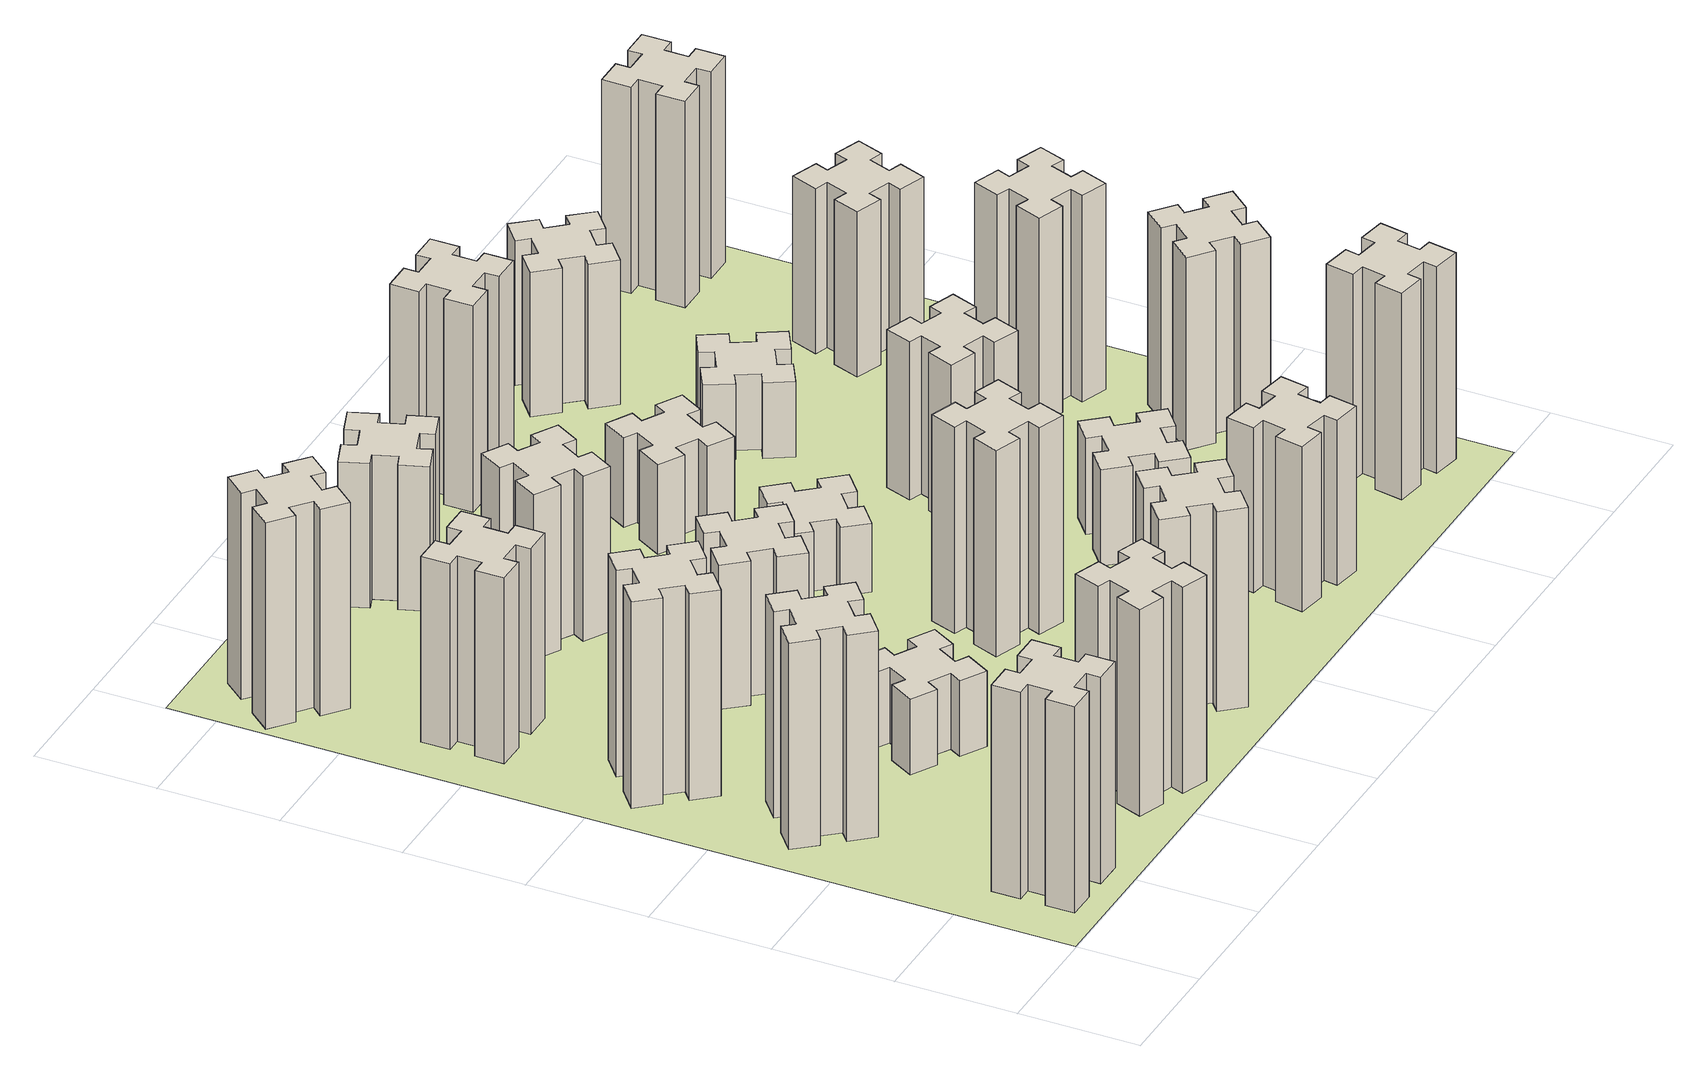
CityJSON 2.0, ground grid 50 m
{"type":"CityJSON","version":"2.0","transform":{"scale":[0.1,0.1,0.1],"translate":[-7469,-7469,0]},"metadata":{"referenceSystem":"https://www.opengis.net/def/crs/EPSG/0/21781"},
"CityObjects":{
"building1":{"type":"Building","attributes":{"class":"1000","function":"1000","usage":"1000","yearOfConstruction":2016,"roofType":"1000","measuredHeight":90,"storeysAboveGround":30,"storeysBelowGround":0},"geometry":[{"type":"Solid","lod":"1","boundaries":[[[[0,1,2,3,4,5,6,7,8,9,10,11,12,13,14,15,16,17,18,19]],[[17,16,20,21]],[[16,15,22,20]],[[15,14,23,22]],[[14,13,24,23]],[[13,12,25,24]],[[12,11,26,25]],[[11,10,27,26]],[[10,9,28,27]],[[9,8,29,28]],[[8,7,30,29]],[[7,6,31,30]],[[6,5,32,31]],[[5,4,33,32]],[[4,3,34,33]],[[3,2,35,34]],[[2,1,36,35]],[[1,0,37,36]],[[0,19,38,37]],[[19,18,39,38]],[[18,17,21,39]],[[24,25,26,27,28,29,30,31,32,33,34,35,36,37,38,39,21,20,22,23]]]]}]},
"building2":{"type":"Building","attributes":{"class":"1000","function":"1000","usage":"1000","yearOfConstruction":2016,"roofType":"1000","measuredHeight":90,"storeysAboveGround":30,"storeysBelowGround":0},"geometry":[{"type":"Solid","lod":"1","boundaries":[[[[40,41,42,43,44,45,46,47,48,49,50,51,52,53,54,55,56,57,58,59]],[[57,56,60,61]],[[56,55,62,60]],[[55,54,63,62]],[[54,53,64,63]],[[53,52,65,64]],[[52,51,66,65]],[[51,50,67,66]],[[50,49,68,67]],[[49,48,69,68]],[[48,47,70,69]],[[47,46,71,70]],[[46,45,72,71]],[[45,44,73,72]],[[44,43,74,73]],[[43,42,75,74]],[[42,41,76,75]],[[41,40,77,76]],[[40,59,78,77]],[[59,58,79,78]],[[58,57,61,79]],[[64,65,66,67,68,69,70,71,72,73,74,75,76,77,78,79,61,60,62,63]]]]}]},
"building3":{"type":"Building","attributes":{"class":"1000","function":"1000","usage":"1000","yearOfConstruction":2016,"roofType":"1000","measuredHeight":90,"storeysAboveGround":30,"storeysBelowGround":0},"geometry":[{"type":"Solid","lod":"1","boundaries":[[[[80,81,82,83,84,85,86,87,88,89,90,91,92,93,94,95,96,97,98,99]],[[97,96,100,101]],[[96,95,102,100]],[[95,94,103,102]],[[94,93,104,103]],[[93,92,105,104]],[[92,91,106,105]],[[91,90,107,106]],[[90,89,108,107]],[[89,88,109,108]],[[88,87,110,109]],[[87,86,111,110]],[[86,85,112,111]],[[85,84,113,112]],[[84,83,114,113]],[[83,82,115,114]],[[82,81,116,115]],[[81,80,117,116]],[[80,99,118,117]],[[99,98,119,118]],[[98,97,101,119]],[[104,105,106,107,108,109,110,111,112,113,114,115,116,117,118,119,101,100,102,103]]]]}]},
"building4":{"type":"Building","attributes":{"class":"1000","function":"1000","usage":"1000","yearOfConstruction":2016,"roofType":"1000","measuredHeight":81,"storeysAboveGround":30,"storeysBelowGround":0},"geometry":[{"type":"Solid","lod":"1","boundaries":[[[[120,121,122,123,124,125,126,127,128,129,130,131,132,133,134,135,136,137,138,139]],[[137,136,140,141]],[[136,135,142,140]],[[135,134,143,142]],[[134,133,144,143]],[[133,132,145,144]],[[132,131,146,145]],[[131,130,147,146]],[[130,129,148,147]],[[129,128,149,148]],[[128,127,150,149]],[[127,126,151,150]],[[126,125,152,151]],[[125,124,153,152]],[[124,123,154,153]],[[123,122,155,154]],[[122,121,156,155]],[[121,120,157,156]],[[120,139,158,157]],[[139,138,159,158]],[[138,137,141,159]],[[144,145,146,147,148,149,150,151,152,153,154,155,156,157,158,159,141,140,142,143]]]]}]},
"building5":{"type":"Building","attributes":{"class":"1000","function":"1000","usage":"1000","yearOfConstruction":2016,"roofType":"1000","measuredHeight":90,"storeysAboveGround":30,"storeysBelowGround":0},"geometry":[{"type":"Solid","lod":"1","boundaries":[[[[160,161,162,163,164,165,166,167,168,169,170,171,172,173,174,175,176,177,178,179]],[[177,176,180,181]],[[176,175,182,180]],[[175,174,183,182]],[[174,173,184,183]],[[173,172,185,184]],[[172,171,186,185]],[[171,170,187,186]],[[170,169,188,187]],[[169,168,189,188]],[[168,167,190,189]],[[167,166,191,190]],[[166,165,192,191]],[[165,164,193,192]],[[164,163,194,193]],[[163,162,195,194]],[[162,161,196,195]],[[161,160,197,196]],[[160,179,198,197]],[[179,178,199,198]],[[178,177,181,199]],[[184,185,186,187,188,189,190,191,192,193,194,195,196,197,198,199,181,180,182,183]]]]}]},
"building6":{"type":"Building","attributes":{"class":"1000","function":"1000","usage":"1000","yearOfConstruction":2016,"roofType":"1000","measuredHeight":90,"storeysAboveGround":30,"storeysBelowGround":0},"geometry":[{"type":"Solid","lod":"1","boundaries":[[[[200,201,202,203,204,205,206,207,208,209,210,211,212,213,214,215,216,217,218,219]],[[217,216,220,221]],[[216,215,222,220]],[[215,214,223,222]],[[214,213,224,223]],[[213,212,225,224]],[[212,211,226,225]],[[211,210,227,226]],[[210,209,228,227]],[[209,208,229,228]],[[208,207,230,229]],[[207,206,231,230]],[[206,205,232,231]],[[205,204,233,232]],[[204,203,234,233]],[[203,202,235,234]],[[202,201,236,235]],[[201,200,237,236]],[[200,219,238,237]],[[219,218,239,238]],[[218,217,221,239]],[[224,225,226,227,228,229,230,231,232,233,234,235,236,237,238,239,221,220,222,223]]]]}]},
"building7":{"type":"Building","attributes":{"class":"1000","function":"1000","usage":"1000","yearOfConstruction":2016,"roofType":"1000","measuredHeight":33,"storeysAboveGround":30,"storeysBelowGround":0},"geometry":[{"type":"Solid","lod":"1","boundaries":[[[[240,241,242,243,244,245,246,247,248,249,250,251,252,253,254,255,256,257,258,259]],[[257,256,260,261]],[[256,255,262,260]],[[255,254,263,262]],[[254,253,264,263]],[[253,252,265,264]],[[252,251,266,265]],[[251,250,267,266]],[[250,249,268,267]],[[249,248,269,268]],[[248,247,270,269]],[[247,246,271,270]],[[246,245,272,271]],[[245,244,273,272]],[[244,243,274,273]],[[243,242,275,274]],[[242,241,276,275]],[[241,240,277,276]],[[240,259,278,277]],[[259,258,279,278]],[[258,257,261,279]],[[264,265,266,267,268,269,270,271,272,273,274,275,276,277,278,279,261,260,262,263]]]]}]},
"building8":{"type":"Building","attributes":{"class":"1000","function":"1000","usage":"1000","yearOfConstruction":2016,"roofType":"1000","measuredHeight":63,"storeysAboveGround":30,"storeysBelowGround":0},"geometry":[{"type":"Solid","lod":"1","boundaries":[[[[280,281,282,283,284,285,286,287,288,289,290,291,292,293,294,295,296,297,298,299]],[[297,296,300,301]],[[296,295,302,300]],[[295,294,303,302]],[[294,293,304,303]],[[293,292,305,304]],[[292,291,306,305]],[[291,290,307,306]],[[290,289,308,307]],[[289,288,309,308]],[[288,287,310,309]],[[287,286,311,310]],[[286,285,312,311]],[[285,284,313,312]],[[284,283,314,313]],[[283,282,315,314]],[[282,281,316,315]],[[281,280,317,316]],[[280,299,318,317]],[[299,298,319,318]],[[298,297,301,319]],[[304,305,306,307,308,309,310,311,312,313,314,315,316,317,318,319,301,300,302,303]]]]}]},
"building9":{"type":"Building","attributes":{"class":"1000","function":"1000","usage":"1000","yearOfConstruction":2016,"roofType":"1000","measuredHeight":87,"storeysAboveGround":30,"storeysBelowGround":0},"geometry":[{"type":"Solid","lod":"1","boundaries":[[[[320,321,322,323,324,325,326,327,328,329,330,331,332,333,334,335,336,337,338,339]],[[337,336,340,341]],[[336,335,342,340]],[[335,334,343,342]],[[334,333,344,343]],[[333,332,345,344]],[[332,331,346,345]],[[331,330,347,346]],[[330,329,348,347]],[[329,328,349,348]],[[328,327,350,349]],[[327,326,351,350]],[[326,325,352,351]],[[325,324,353,352]],[[324,323,354,353]],[[323,322,355,354]],[[322,321,356,355]],[[321,320,357,356]],[[320,339,358,357]],[[339,338,359,358]],[[338,337,341,359]],[[344,345,346,347,348,349,350,351,352,353,354,355,356,357,358,359,341,340,342,343]]]]}]},
"building10":{"type":"Building","attributes":{"class":"1000","function":"1000","usage":"1000","yearOfConstruction":2016,"roofType":"1000","measuredHeight":72,"storeysAboveGround":30,"storeysBelowGround":0},"geometry":[{"type":"Solid","lod":"1","boundaries":[[[[360,361,362,363,364,365,366,367,368,369,370,371,372,373,374,375,376,377,378,379]],[[377,376,380,381]],[[376,375,382,380]],[[375,374,383,382]],[[374,373,384,383]],[[373,372,385,384]],[[372,371,386,385]],[[371,370,387,386]],[[370,369,388,387]],[[369,368,389,388]],[[368,367,390,389]],[[367,366,391,390]],[[366,365,392,391]],[[365,364,393,392]],[[364,363,394,393]],[[363,362,395,394]],[[362,361,396,395]],[[361,360,397,396]],[[360,379,398,397]],[[379,378,399,398]],[[378,377,381,399]],[[384,385,386,387,388,389,390,391,392,393,394,395,396,397,398,399,381,380,382,383]]]]}]},
"building11":{"type":"Building","attributes":{"class":"1000","function":"1000","usage":"1000","yearOfConstruction":2016,"roofType":"1000","measuredHeight":63,"storeysAboveGround":30,"storeysBelowGround":0},"geometry":[{"type":"Solid","lod":"1","boundaries":[[[[400,401,402,403,404,405,406,407,408,409,410,411,412,413,414,415,416,417,418,419]],[[417,416,420,421]],[[416,415,422,420]],[[415,414,423,422]],[[414,413,424,423]],[[413,412,425,424]],[[412,411,426,425]],[[411,410,427,426]],[[410,409,428,427]],[[409,408,429,428]],[[408,407,430,429]],[[407,406,431,430]],[[406,405,432,431]],[[405,404,433,432]],[[404,403,434,433]],[[403,402,435,434]],[[402,401,436,435]],[[401,400,437,436]],[[400,419,438,437]],[[419,418,439,438]],[[418,417,421,439]],[[424,425,426,427,428,429,430,431,432,433,434,435,436,437,438,439,421,420,422,423]]]]}]},
"building12":{"type":"Building","attributes":{"class":"1000","function":"1000","usage":"1000","yearOfConstruction":2016,"roofType":"1000","measuredHeight":90,"storeysAboveGround":30,"storeysBelowGround":0},"geometry":[{"type":"Solid","lod":"1","boundaries":[[[[440,441,442,443,444,445,446,447,448,449,450,451,452,453,454,455,456,457,458,459]],[[457,456,460,461]],[[456,455,462,460]],[[455,454,463,462]],[[454,453,464,463]],[[453,452,465,464]],[[452,451,466,465]],[[451,450,467,466]],[[450,449,468,467]],[[449,448,469,468]],[[448,447,470,469]],[[447,446,471,470]],[[446,445,472,471]],[[445,444,473,472]],[[444,443,474,473]],[[443,442,475,474]],[[442,441,476,475]],[[441,440,477,476]],[[440,459,478,477]],[[459,458,479,478]],[[458,457,461,479]],[[464,465,466,467,468,469,470,471,472,473,474,475,476,477,478,479,461,460,462,463]]]]}]},
"building13":{"type":"Building","attributes":{"class":"1000","function":"1000","usage":"1000","yearOfConstruction":2016,"roofType":"1000","measuredHeight":30,"storeysAboveGround":30,"storeysBelowGround":0},"geometry":[{"type":"Solid","lod":"1","boundaries":[[[[480,481,482,483,484,485,486,487,488,489,490,491,492,493,494,495,496,497,498,499]],[[497,496,500,501]],[[496,495,502,500]],[[495,494,503,502]],[[494,493,504,503]],[[493,492,505,504]],[[492,491,506,505]],[[491,490,507,506]],[[490,489,508,507]],[[489,488,509,508]],[[488,487,510,509]],[[487,486,511,510]],[[486,485,512,511]],[[485,484,513,512]],[[484,483,514,513]],[[483,482,515,514]],[[482,481,516,515]],[[481,480,517,516]],[[480,499,518,517]],[[499,498,519,518]],[[498,497,501,519]],[[504,505,506,507,508,509,510,511,512,513,514,515,516,517,518,519,501,500,502,503]]]]}]},
"building14":{"type":"Building","attributes":{"class":"1000","function":"1000","usage":"1000","yearOfConstruction":2016,"roofType":"1000","measuredHeight":72,"storeysAboveGround":30,"storeysBelowGround":0},"geometry":[{"type":"Solid","lod":"1","boundaries":[[[[520,521,522,523,524,525,526,527,528,529,530,531,532,533,534,535,536,537,538,539]],[[537,536,540,541]],[[536,535,542,540]],[[535,534,543,542]],[[534,533,544,543]],[[533,532,545,544]],[[532,531,546,545]],[[531,530,547,546]],[[530,529,548,547]],[[529,528,549,548]],[[528,527,550,549]],[[527,526,551,550]],[[526,525,552,551]],[[525,524,553,552]],[[524,523,554,553]],[[523,522,555,554]],[[522,521,556,555]],[[521,520,557,556]],[[520,539,558,557]],[[539,538,559,558]],[[538,537,541,559]],[[544,545,546,547,548,549,550,551,552,553,554,555,556,557,558,559,541,540,542,543]]]]}]},
"building15":{"type":"Building","attributes":{"class":"1000","function":"1000","usage":"1000","yearOfConstruction":2016,"roofType":"1000","measuredHeight":39,"storeysAboveGround":30,"storeysBelowGround":0},"geometry":[{"type":"Solid","lod":"1","boundaries":[[[[560,561,562,563,564,565,566,567,568,569,570,571,572,573,574,575,576,577,578,579]],[[577,576,580,581]],[[576,575,582,580]],[[575,574,583,582]],[[574,573,584,583]],[[573,572,585,584]],[[572,571,586,585]],[[571,570,587,586]],[[570,569,588,587]],[[569,568,589,588]],[[568,567,590,589]],[[567,566,591,590]],[[566,565,592,591]],[[565,564,593,592]],[[564,563,594,593]],[[563,562,595,594]],[[562,561,596,595]],[[561,560,597,596]],[[560,579,598,597]],[[579,578,599,598]],[[578,577,581,599]],[[584,585,586,587,588,589,590,591,592,593,594,595,596,597,598,599,581,580,582,583]]]]}]},
"building16":{"type":"Building","attributes":{"class":"1000","function":"1000","usage":"1000","yearOfConstruction":2016,"roofType":"1000","measuredHeight":90,"storeysAboveGround":30,"storeysBelowGround":0},"geometry":[{"type":"Solid","lod":"1","boundaries":[[[[600,601,602,603,604,605,606,607,608,609,610,611,612,613,614,615,616,617,618,619]],[[617,616,620,621]],[[616,615,622,620]],[[615,614,623,622]],[[614,613,624,623]],[[613,612,625,624]],[[612,611,626,625]],[[611,610,627,626]],[[610,609,628,627]],[[609,608,629,628]],[[608,607,630,629]],[[607,606,631,630]],[[606,605,632,631]],[[605,604,633,632]],[[604,603,634,633]],[[603,602,635,634]],[[602,601,636,635]],[[601,600,637,636]],[[600,619,638,637]],[[619,618,639,638]],[[618,617,621,639]],[[624,625,626,627,628,629,630,631,632,633,634,635,636,637,638,639,621,620,622,623]]]]}]},
"building17":{"type":"Building","attributes":{"class":"1000","function":"1000","usage":"1000","yearOfConstruction":2016,"roofType":"1000","measuredHeight":42,"storeysAboveGround":30,"storeysBelowGround":0},"geometry":[{"type":"Solid","lod":"1","boundaries":[[[[640,641,642,643,644,645,646,647,648,649,650,651,652,653,654,655,656,657,658,659]],[[657,656,660,661]],[[656,655,662,660]],[[655,654,663,662]],[[654,653,664,663]],[[653,652,665,664]],[[652,651,666,665]],[[651,650,667,666]],[[650,649,668,667]],[[649,648,669,668]],[[648,647,670,669]],[[647,646,671,670]],[[646,645,672,671]],[[645,644,673,672]],[[644,643,674,673]],[[643,642,675,674]],[[642,641,676,675]],[[641,640,677,676]],[[640,659,678,677]],[[659,658,679,678]],[[658,657,661,679]],[[664,665,666,667,668,669,670,671,672,673,674,675,676,677,678,679,661,660,662,663]]]]}]},
"building18":{"type":"Building","attributes":{"class":"1000","function":"1000","usage":"1000","yearOfConstruction":2016,"roofType":"1000","measuredHeight":69,"storeysAboveGround":30,"storeysBelowGround":0},"geometry":[{"type":"Solid","lod":"1","boundaries":[[[[680,681,682,683,684,685,686,687,688,689,690,691,692,693,694,695,696,697,698,699]],[[697,696,700,701]],[[696,695,702,700]],[[695,694,703,702]],[[694,693,704,703]],[[693,692,705,704]],[[692,691,706,705]],[[691,690,707,706]],[[690,689,708,707]],[[689,688,709,708]],[[688,687,710,709]],[[687,686,711,710]],[[686,685,712,711]],[[685,684,713,712]],[[684,683,714,713]],[[683,682,715,714]],[[682,681,716,715]],[[681,680,717,716]],[[680,699,718,717]],[[699,698,719,718]],[[698,697,701,719]],[[704,705,706,707,708,709,710,711,712,713,714,715,716,717,718,719,701,700,702,703]]]]}]},
"building19":{"type":"Building","attributes":{"class":"1000","function":"1000","usage":"1000","yearOfConstruction":2016,"roofType":"1000","measuredHeight":33,"storeysAboveGround":30,"storeysBelowGround":0},"geometry":[{"type":"Solid","lod":"1","boundaries":[[[[720,721,722,723,724,725,726,727,728,729,730,731,732,733,734,735,736,737,738,739]],[[737,736,740,741]],[[736,735,742,740]],[[735,734,743,742]],[[734,733,744,743]],[[733,732,745,744]],[[732,731,746,745]],[[731,730,747,746]],[[730,729,748,747]],[[729,728,749,748]],[[728,727,750,749]],[[727,726,751,750]],[[726,725,752,751]],[[725,724,753,752]],[[724,723,754,753]],[[723,722,755,754]],[[722,721,756,755]],[[721,720,757,756]],[[720,739,758,757]],[[739,738,759,758]],[[738,737,741,759]],[[744,745,746,747,748,749,750,751,752,753,754,755,756,757,758,759,741,740,742,743]]]]}]},
"building20":{"type":"Building","attributes":{"class":"1000","function":"1000","usage":"1000","yearOfConstruction":2016,"roofType":"1000","measuredHeight":90,"storeysAboveGround":30,"storeysBelowGround":0},"geometry":[{"type":"Solid","lod":"1","boundaries":[[[[760,761,762,763,764,765,766,767,768,769,770,771,772,773,774,775,776,777,778,779]],[[777,776,780,781]],[[776,775,782,780]],[[775,774,783,782]],[[774,773,784,783]],[[773,772,785,784]],[[772,771,786,785]],[[771,770,787,786]],[[770,769,788,787]],[[769,768,789,788]],[[768,767,790,789]],[[767,766,791,790]],[[766,765,792,791]],[[765,764,793,792]],[[764,763,794,793]],[[763,762,795,794]],[[762,761,796,795]],[[761,760,797,796]],[[760,779,798,797]],[[779,778,799,798]],[[778,777,781,799]],[[784,785,786,787,788,789,790,791,792,793,794,795,796,797,798,799,781,780,782,783]]]]}]},
"building21":{"type":"Building","attributes":{"class":"1000","function":"1000","usage":"1000","yearOfConstruction":2016,"roofType":"1000","measuredHeight":63,"storeysAboveGround":30,"storeysBelowGround":0},"geometry":[{"type":"Solid","lod":"1","boundaries":[[[[800,801,802,803,804,805,806,807,808,809,810,811,812,813,814,815,816,817,818,819]],[[817,816,820,821]],[[816,815,822,820]],[[815,814,823,822]],[[814,813,824,823]],[[813,812,825,824]],[[812,811,826,825]],[[811,810,827,826]],[[810,809,828,827]],[[809,808,829,828]],[[808,807,830,829]],[[807,806,831,830]],[[806,805,832,831]],[[805,804,833,832]],[[804,803,834,833]],[[803,802,835,834]],[[802,801,836,835]],[[801,800,837,836]],[[800,819,838,837]],[[819,818,839,838]],[[818,817,821,839]],[[824,825,826,827,828,829,830,831,832,833,834,835,836,837,838,839,821,820,822,823]]]]}]},
"building22":{"type":"Building","attributes":{"class":"1000","function":"1000","usage":"1000","yearOfConstruction":2016,"roofType":"1000","measuredHeight":84,"storeysAboveGround":30,"storeysBelowGround":0},"geometry":[{"type":"Solid","lod":"1","boundaries":[[[[840,841,842,843,844,845,846,847,848,849,850,851,852,853,854,855,856,857,858,859]],[[857,856,860,861]],[[856,855,862,860]],[[855,854,863,862]],[[854,853,864,863]],[[853,852,865,864]],[[852,851,866,865]],[[851,850,867,866]],[[850,849,868,867]],[[849,848,869,868]],[[848,847,870,869]],[[847,846,871,870]],[[846,845,872,871]],[[845,844,873,872]],[[844,843,874,873]],[[843,842,875,874]],[[842,841,876,875]],[[841,840,877,876]],[[840,859,878,877]],[[859,858,879,878]],[[858,857,861,879]],[[864,865,866,867,868,869,870,871,872,873,874,875,876,877,878,879,861,860,862,863]]]]}]},
"building23":{"type":"Building","attributes":{"class":"1000","function":"1000","usage":"1000","yearOfConstruction":2016,"roofType":"1000","measuredHeight":90,"storeysAboveGround":30,"storeysBelowGround":0},"geometry":[{"type":"Solid","lod":"1","boundaries":[[[[880,881,882,883,884,885,886,887,888,889,890,891,892,893,894,895,896,897,898,899]],[[897,896,900,901]],[[896,895,902,900]],[[895,894,903,902]],[[894,893,904,903]],[[893,892,905,904]],[[892,891,906,905]],[[891,890,907,906]],[[890,889,908,907]],[[889,888,909,908]],[[888,887,910,909]],[[887,886,911,910]],[[886,885,912,911]],[[885,884,913,912]],[[884,883,914,913]],[[883,882,915,914]],[[882,881,916,915]],[[881,880,917,916]],[[880,899,918,917]],[[899,898,919,918]],[[898,897,901,919]],[[904,905,906,907,908,909,910,911,912,913,914,915,916,917,918,919,901,900,902,903]]]]}]},
"building24":{"type":"Building","attributes":{"class":"1000","function":"1000","usage":"1000","yearOfConstruction":2016,"roofType":"1000","measuredHeight":72,"storeysAboveGround":30,"storeysBelowGround":0},"geometry":[{"type":"Solid","lod":"1","boundaries":[[[[920,921,922,923,924,925,926,927,928,929,930,931,932,933,934,935,936,937,938,939]],[[937,936,940,941]],[[936,935,942,940]],[[935,934,943,942]],[[934,933,944,943]],[[933,932,945,944]],[[932,931,946,945]],[[931,930,947,946]],[[930,929,948,947]],[[929,928,949,948]],[[928,927,950,949]],[[927,926,951,950]],[[926,925,952,951]],[[925,924,953,952]],[[924,923,954,953]],[[923,922,955,954]],[[922,921,956,955]],[[921,920,957,956]],[[920,939,958,957]],[[939,938,959,958]],[[938,937,941,959]],[[944,945,946,947,948,949,950,951,952,953,954,955,956,957,958,959,941,940,942,943]]]]}]},
"building25":{"type":"Building","attributes":{"class":"1000","function":"1000","usage":"1000","yearOfConstruction":2016,"roofType":"1000","measuredHeight":90,"storeysAboveGround":30,"storeysBelowGround":0},"geometry":[{"type":"Solid","lod":"1","boundaries":[[[[960,961,962,963,964,965,966,967,968,969,970,971,972,973,974,975,976,977,978,979]],[[977,976,980,981]],[[976,975,982,980]],[[975,974,983,982]],[[974,973,984,983]],[[973,972,985,984]],[[972,971,986,985]],[[971,970,987,986]],[[970,969,988,987]],[[969,968,989,988]],[[968,967,990,989]],[[967,966,991,990]],[[966,965,992,991]],[[965,964,993,992]],[[964,963,994,993]],[[963,962,995,994]],[[962,961,996,995]],[[961,960,997,996]],[[960,979,998,997]],[[979,978,999,998]],[[978,977,981,999]],[[984,985,986,987,988,989,990,991,992,993,994,995,996,997,998,999,981,980,982,983]]]]}]},
"landuse1":{"type":"LandUse","attributes":{"name":"plot1","function":"1010"},"geometry":[{"type":"MultiSurface","lod":"1","boundaries":[[[1000,1001,1002,1003]]]}]}
},
"vertices":[
[265,325,0],[265,225,0],[205,225,0],[205,105,0],[325,105,0],[325,165,0],[425,165,0],[425,105,0],[545,105,0],[545,225,0],[485,225,0],[485,325,0],[545,325,0],[545,445,0],[425,445,0],[425,385,0],[325,385,0],[325,445,0],[205,445,0],[205,325,0],[325,385,900],[325,445,900],[425,385,900],[425,445,900],[545,445,900],[545,325,900],[485,325,900],[485,225,900],[545,225,900],[545,105,900],[425,105,900],[425,165,900],[325,165,900],[325,105,900],[205,105,900],[205,225,900],[265,225,900],[265,325,900],[205,325,900],[205,445,900],
[492,1248,0],[427,1324,0],[473,1363,0],[396,1455,0],[304,1378,0],[343,1332,0],[266,1267,0],[228,1313,0],[136,1236,0],[213,1144,0],[259,1183,0],[323,1106,0],[277,1068,0],[354,976,0],[446,1053,0],[408,1099,0],[484,1163,0],[523,1117,0],[615,1194,0],[538,1286,0],[484,1163,900],[523,1117,900],[408,1099,900],[446,1053,900],[354,976,900],[277,1068,900],[323,1106,900],[259,1183,900],[213,1144,900],[136,1236,900],[228,1313,900],[266,1267,900],[343,1332,900],[304,1378,900],[396,1455,900],[473,1363,900],[427,1324,900],[492,1248,900],[538,1286,900],[615,1194,900],
[492,1888,0],[427,1964,0],[473,2003,0],[396,2095,0],[304,2018,0],[343,1972,0],[266,1907,0],[228,1953,0],[136,1876,0],[213,1784,0],[259,1823,0],[323,1746,0],[277,1708,0],[354,1616,0],[446,1693,0],[408,1739,0],[484,1803,0],[523,1757,0],[615,1834,0],[538,1926,0],[484,1803,900],[523,1757,900],[408,1739,900],[446,1693,900],[354,1616,900],[277,1708,900],[323,1746,900],[259,1823,900],[213,1784,900],[136,1876,900],[228,1953,900],[266,1907,900],[343,1972,900],[304,2018,900],[396,2095,900],[473,2003,900],[427,1964,900],[492,1888,900],[538,1926,900],[615,1834,900],
[485,2545,0],[485,2645,0],[545,2645,0],[545,2765,0],[425,2765,0],[425,2705,0],[325,2705,0],[325,2765,0],[205,2765,0],[205,2645,0],[265,2645,0],[265,2545,0],[205,2545,0],[205,2425,0],[325,2425,0],[325,2485,0],[425,2485,0],[425,2425,0],[545,2425,0],[545,2545,0],[425,2485,810],[425,2425,810],[325,2485,810],[325,2425,810],[205,2425,810],[205,2545,810],[265,2545,810],[265,2645,810],[205,2645,810],[205,2765,810],[325,2765,810],[325,2705,810],[425,2705,810],[425,2765,810],[545,2765,810],[545,2645,810],[485,2645,810],[485,2545,810],[545,2545,810],[545,2425,810],
[1029,360,0],[995,266,0],[939,287,0],[897,174,0],[1010,133,0],[1031,189,0],[1125,155,0],[1104,99,0],[1217,57,0],[1258,170,0],[1202,191,0],[1236,285,0],[1292,264,0],[1333,377,0],[1220,418,0],[1200,362,0],[1106,396,0],[1127,452,0],[1014,493,0],[973,380,0],[1106,396,900],[1127,452,900],[1200,362,900],[1220,418,900],[1333,377,900],[1292,264,900],[1236,285,900],[1202,191,900],[1258,170,900],[1217,57,900],[1104,99,900],[1125,155,900],[1031,189,900],[1010,133,900],[897,174,900],[939,287,900],[995,266,900],[1029,360,900],[973,380,900],[1014,493,900],
[384,3387,0],[308,3452,0],[346,3498,0],[254,3575,0],[177,3483,0],[223,3444,0],[159,3368,0],[113,3406,0],[36,3314,0],[128,3237,0],[166,3283,0],[243,3219,0],[204,3173,0],[296,3096,0],[373,3188,0],[327,3226,0],[392,3303,0],[438,3264,0],[515,3356,0],[423,3433,0],[392,3303,900],[438,3264,900],[327,3226,900],[373,3188,900],[296,3096,900],[204,3173,900],[243,3219,900],[166,3283,900],[128,3237,900],[36,3314,900],[113,3406,900],[159,3368,900],[223,3444,900],[177,3483,900],[254,3575,900],[346,3498,900],[308,3452,900],[384,3387,900],[423,3433,900],[515,3356,900],
[1086,1017,0],[1136,1104,0],[1188,1074,0],[1248,1178,0],[1144,1238,0],[1114,1186,0],[1027,1236,0],[1057,1288,0],[953,1348,0],[893,1244,0],[945,1214,0],[895,1127,0],[843,1157,0],[783,1053,0],[887,993,0],[917,1045,0],[1004,995,0],[974,943,0],[1078,883,0],[1138,987,0],[1004,995,330],[974,943,330],[917,1045,330],[887,993,330],[783,1053,330],[843,1157,330],[895,1127,330],[945,1214,330],[893,1244,330],[953,1348,330],[1057,1288,330],[1027,1236,330],[1114,1186,330],[1144,1238,330],[1248,1178,330],[1188,1074,330],[1136,1104,330],[1086,1017,330],[1138,987,330],[1078,883,330],
[1083,1972,0],[1006,1907,0],[968,1953,0],[876,1876,0],[953,1784,0],[999,1823,0],[1063,1746,0],[1017,1708,0],[1094,1616,0],[1186,1693,0],[1148,1739,0],[1224,1803,0],[1263,1757,0],[1355,1834,0],[1278,1926,0],[1232,1888,0],[1167,1964,0],[1213,2003,0],[1136,2095,0],[1044,2018,0],[1167,1964,630],[1213,2003,630],[1232,1888,630],[1278,1926,630],[1355,1834,630],[1263,1757,630],[1224,1803,630],[1148,1739,630],[1186,1693,630],[1094,1616,630],[1017,1708,630],[1063,1746,630],[999,1823,630],[953,1784,630],[876,1876,630],[968,1953,630],[1006,1907,630],[1083,1972,630],[1044,2018,630],[1136,2095,630],
[1639,343,0],[1703,266,0],[1657,228,0],[1734,136,0],[1826,213,0],[1788,259,0],[1864,323,0],[1903,277,0],[1995,354,0],[1918,446,0],[1872,408,0],[1807,484,0],[1853,523,0],[1776,615,0],[1684,538,0],[1723,492,0],[1646,427,0],[1608,473,0],[1516,396,0],[1593,304,0],[1646,427,870],[1608,473,870],[1723,492,870],[1684,538,870],[1776,615,870],[1853,523,870],[1807,484,870],[1872,408,870],[1918,446,870],[1995,354,870],[1903,277,870],[1864,323,870],[1788,259,870],[1826,213,870],[1734,136,870],[1657,228,870],[1703,266,870],[1639,343,870],[1593,304,870],[1516,396,870],
[1214,2766,0],[1127,2816,0],[1157,2868,0],[1053,2928,0],[993,2824,0],[1045,2794,0],[995,2707,0],[943,2737,0],[883,2633,0],[987,2573,0],[1017,2625,0],[1104,2575,0],[1074,2523,0],[1178,2463,0],[1238,2567,0],[1186,2597,0],[1236,2684,0],[1288,2654,0],[1348,2758,0],[1244,2818,0],[1236,2684,720],[1288,2654,720],[1186,2597,720],[1238,2567,720],[1178,2463,720],[1074,2523,720],[1104,2575,720],[1017,2625,720],[987,2573,720],[883,2633,720],[943,2737,720],[995,2707,720],[1045,2794,720],[993,2824,720],[1053,2928,720],[1157,2868,720],[1127,2816,720],[1214,2766,720],[1244,2818,720],[1348,2758,720],
[1125,3456,0],[1031,3422,0],[1010,3478,0],[897,3437,0],[939,3324,0],[995,3345,0],[1029,3251,0],[973,3230,0],[1014,3117,0],[1127,3159,0],[1106,3215,0],[1200,3249,0],[1220,3193,0],[1333,3234,0],[1292,3347,0],[1236,3326,0],[1202,3420,0],[1258,3440,0],[1217,3553,0],[1104,3512,0],[1202,3420,630],[1258,3440,630],[1236,3326,630],[1292,3347,630],[1333,3234,630],[1220,3193,630],[1200,3249,630],[1106,3215,630],[1127,3159,630],[1014,3117,630],[973,3230,630],[1029,3251,630],[995,3345,630],[939,3324,630],[897,3437,630],[1010,3478,630],[1031,3422,630],[1125,3456,630],[1104,3512,630],[1217,3553,630],
[1769,1300,0],[1735,1206,0],[1679,1227,0],[1637,1114,0],[1750,1073,0],[1771,1129,0],[1865,1095,0],[1844,1039,0],[1957,997,0],[1998,1110,0],[1942,1131,0],[1976,1225,0],[2032,1204,0],[2073,1317,0],[1960,1358,0],[1940,1302,0],[1846,1336,0],[1867,1392,0],[1754,1433,0],[1713,1320,0],[1846,1336,900],[1867,1392,900],[1940,1302,900],[1960,1358,900],[2073,1317,900],[2032,1204,900],[1976,1225,900],[1942,1131,900],[1998,1110,900],[1957,997,900],[1844,1039,900],[1865,1095,900],[1771,1129,900],[1750,1073,900],[1637,1114,900],[1679,1227,900],[1735,1206,900],[1769,1300,900],[1713,1320,900],[1754,1433,900],
[1972,1988,0],[1907,2064,0],[1953,2103,0],[1876,2195,0],[1784,2118,0],[1823,2072,0],[1746,2007,0],[1708,2053,0],[1616,1976,0],[1693,1884,0],[1739,1923,0],[1803,1846,0],[1757,1808,0],[1834,1716,0],[1926,1793,0],[1888,1839,0],[1964,1903,0],[2003,1857,0],[2095,1934,0],[2018,2026,0],[1964,1903,300],[2003,1857,300],[1888,1839,300],[1926,1793,300],[1834,1716,300],[1757,1808,300],[1803,1846,300],[1739,1923,300],[1693,1884,300],[1616,1976,300],[1708,2053,300],[1746,2007,300],[1823,2072,300],[1784,2118,300],[1876,2195,300],[1953,2103,300],[1907,2064,300],[1972,1988,300],[2018,2026,300],[2095,1934,300],
[2496,444,0],[2478,345,0],[2419,356,0],[2398,237,0],[2517,217,0],[2527,276,0],[2625,258,0],[2615,199,0],[2733,178,0],[2754,297,0],[2695,307,0],[2712,405,0],[2771,395,0],[2792,513,0],[2674,534,0],[2664,475,0],[2565,492,0],[2576,551,0],[2457,572,0],[2437,454,0],[2565,492,720],[2576,551,720],[2664,475,720],[2674,534,720],[2792,513,720],[2771,395,720],[2712,405,720],[2695,307,720],[2754,297,720],[2733,178,720],[2615,199,720],[2625,258,720],[2527,276,720],[2517,217,720],[2398,237,720],[2419,356,720],[2478,345,720],[2496,444,720],[2437,454,720],[2457,572,720],
[2026,2497,0],[2076,2584,0],[2128,2554,0],[2188,2658,0],[2084,2718,0],[2054,2666,0],[1967,2716,0],[1997,2768,0],[1893,2828,0],[1833,2724,0],[1885,2694,0],[1835,2607,0],[1783,2637,0],[1723,2533,0],[1827,2473,0],[1857,2525,0],[1944,2475,0],[1914,2423,0],[2018,2363,0],[2078,2467,0],[1944,2475,390],[1914,2423,390],[1857,2525,390],[1827,2473,390],[1723,2533,390],[1783,2637,390],[1835,2607,390],[1885,2694,390],[1833,2724,390],[1893,2828,390],[1997,2768,390],[1967,2716,390],[2054,2666,390],[2084,2718,390],[2188,2658,390],[2128,2554,390],[2076,2584,390],[2026,2497,390],[2078,2467,390],[2018,2363,390],
[1965,3385,0],[1965,3485,0],[2025,3485,0],[2025,3605,0],[1905,3605,0],[1905,3545,0],[1805,3545,0],[1805,3605,0],[1685,3605,0],[1685,3485,0],[1745,3485,0],[1745,3385,0],[1685,3385,0],[1685,3265,0],[1805,3265,0],[1805,3325,0],[1905,3325,0],[1905,3265,0],[2025,3265,0],[2025,3385,0],[1905,3325,900],[1905,3265,900],[1805,3325,900],[1805,3265,900],[1685,3265,900],[1685,3385,900],[1745,3385,900],[1745,3485,900],[1685,3485,900],[1685,3605,900],[1805,3605,900],[1805,3545,900],[1905,3545,900],[1905,3605,900],[2025,3605,900],[2025,3485,900],[1965,3485,900],[1965,3385,900],[2025,3385,900],[2025,3265,900],
[2563,1132,0],[2486,1067,0],[2448,1113,0],[2356,1036,0],[2433,944,0],[2479,983,0],[2543,906,0],[2497,868,0],[2574,776,0],[2666,853,0],[2628,899,0],[2704,963,0],[2743,917,0],[2835,994,0],[2758,1086,0],[2712,1048,0],[2647,1124,0],[2693,1163,0],[2616,1255,0],[2524,1178,0],[2647,1124,420],[2693,1163,420],[2712,1048,420],[2758,1086,420],[2835,994,420],[2743,917,420],[2704,963,420],[2628,899,420],[2666,853,420],[2574,776,420],[2497,868,420],[2543,906,420],[2479,983,420],[2433,944,420],[2356,1036,420],[2448,1113,420],[2486,1067,420],[2563,1132,420],[2524,1178,420],[2616,1255,420],
[2682,1671,0],[2716,1765,0],[2772,1744,0],[2813,1857,0],[2700,1898,0],[2680,1842,0],[2586,1876,0],[2607,1932,0],[2494,1973,0],[2453,1860,0],[2509,1840,0],[2475,1746,0],[2419,1767,0],[2377,1654,0],[2490,1613,0],[2511,1669,0],[2605,1635,0],[2584,1579,0],[2697,1537,0],[2738,1650,0],[2605,1635,690],[2584,1579,690],[2511,1669,690],[2490,1613,690],[2377,1654,690],[2419,1767,690],[2475,1746,690],[2509,1840,690],[2453,1860,690],[2494,1973,690],[2607,1932,690],[2586,1876,690],[2680,1842,690],[2700,1898,690],[2813,1857,690],[2772,1744,690],[2716,1765,690],[2682,1671,690],[2738,1650,690],[2697,1537,690],
[2475,2584,0],[2525,2497,0],[2473,2467,0],[2533,2363,0],[2637,2423,0],[2607,2475,0],[2694,2525,0],[2724,2473,0],[2828,2533,0],[2768,2637,0],[2716,2607,0],[2666,2694,0],[2718,2724,0],[2658,2828,0],[2554,2768,0],[2584,2716,0],[2497,2666,0],[2467,2718,0],[2363,2658,0],[2423,2554,0],[2497,2666,330],[2467,2718,330],[2584,2716,330],[2554,2768,330],[2658,2828,330],[2718,2724,330],[2666,2694,330],[2716,2607,330],[2768,2637,330],[2828,2533,330],[2724,2473,330],[2694,2525,330],[2607,2475,330],[2637,2423,330],[2533,2363,330],[2473,2467,330],[2525,2497,330],[2475,2584,330],[2423,2554,330],[2363,2658,330],
[3504,475,0],[3405,492,0],[3416,551,0],[3297,572,0],[3277,454,0],[3336,444,0],[3318,345,0],[3259,356,0],[3238,237,0],[3357,217,0],[3367,276,0],[3465,258,0],[3455,199,0],[3573,178,0],[3594,297,0],[3535,307,0],[3552,405,0],[3611,395,0],[3632,513,0],[3514,534,0],[3552,405,900],[3611,395,900],[3535,307,900],[3594,297,900],[3573,178,900],[3455,199,900],[3465,258,900],[3367,276,900],[3357,217,900],[3238,237,900],[3259,356,900],[3318,345,900],[3336,444,900],[3277,454,900],[3297,572,900],[3416,551,900],[3405,492,900],[3504,475,900],[3514,534,900],[3632,513,900],
[2712,3368,0],[2647,3444,0],[2693,3483,0],[2616,3575,0],[2524,3498,0],[2563,3452,0],[2486,3387,0],[2448,3433,0],[2356,3356,0],[2433,3264,0],[2479,3303,0],[2543,3226,0],[2497,3188,0],[2574,3096,0],[2666,3173,0],[2628,3219,0],[2704,3283,0],[2743,3237,0],[2835,3314,0],[2758,3406,0],[2704,3283,630],[2743,3237,630],[2628,3219,630],[2666,3173,630],[2574,3096,630],[2497,3188,630],[2543,3226,630],[2479,3303,630],[2433,3264,630],[2356,3356,630],[2448,3433,630],[2486,3387,630],[2563,3452,630],[2524,3498,630],[2616,3575,630],[2693,3483,630],[2647,3444,630],[2712,3368,630],[2758,3406,630],[2835,3314,630],
[3487,1006,0],[3552,1083,0],[3598,1044,0],[3675,1136,0],[3583,1213,0],[3544,1167,0],[3468,1232,0],[3506,1278,0],[3414,1355,0],[3337,1263,0],[3383,1224,0],[3319,1148,0],[3273,1186,0],[3196,1094,0],[3288,1017,0],[3326,1063,0],[3403,999,0],[3364,953,0],[3456,876,0],[3533,968,0],[3403,999,840],[3364,953,840],[3326,1063,840],[3288,1017,840],[3196,1094,840],[3273,1186,840],[3319,1148,840],[3383,1224,840],[3337,1263,840],[3414,1355,840],[3506,1278,840],[3468,1232,840],[3544,1167,840],[3583,1213,840],[3675,1136,840],[3598,1044,840],[3552,1083,840],[3487,1006,840],[3533,968,840],[3456,876,840],
[3420,1842,0],[3326,1876,0],[3347,1932,0],[3234,1973,0],[3193,1860,0],[3249,1840,0],[3215,1746,0],[3159,1767,0],[3117,1654,0],[3230,1613,0],[3251,1669,0],[3345,1635,0],[3324,1579,0],[3437,1537,0],[3478,1650,0],[3422,1671,0],[3456,1765,0],[3512,1744,0],[3553,1857,0],[3440,1898,0],[3456,1765,900],[3512,1744,900],[3422,1671,900],[3478,1650,900],[3437,1537,900],[3324,1579,900],[3345,1635,900],[3251,1669,900],[3230,1613,900],[3117,1654,900],[3159,1767,900],[3215,1746,900],[3249,1840,900],[3193,1860,900],[3234,1973,900],[3347,1932,900],[3326,1876,900],[3420,1842,900],[3440,1898,900],[3553,1857,900],
[3420,2582,0],[3326,2616,0],[3347,2672,0],[3234,2713,0],[3193,2600,0],[3249,2580,0],[3215,2486,0],[3159,2507,0],[3117,2394,0],[3230,2353,0],[3251,2409,0],[3345,2375,0],[3324,2319,0],[3437,2277,0],[3478,2390,0],[3422,2411,0],[3456,2505,0],[3512,2484,0],[3553,2597,0],[3440,2638,0],[3456,2505,720],[3512,2484,720],[3422,2411,720],[3478,2390,720],[3437,2277,720],[3324,2319,720],[3345,2375,720],[3251,2409,720],[3230,2353,720],[3117,2394,720],[3159,2507,720],[3215,2486,720],[3249,2580,720],[3193,2600,720],[3234,2713,720],[3347,2672,720],[3326,2616,720],[3420,2582,720],[3440,2638,720],[3553,2597,720],
[3385,3225,0],[3485,3225,0],[3485,3165,0],[3605,3165,0],[3605,3285,0],[3545,3285,0],[3545,3385,0],[3605,3385,0],[3605,3505,0],[3485,3505,0],[3485,3445,0],[3385,3445,0],[3385,3505,0],[3265,3505,0],[3265,3385,0],[3325,3385,0],[3325,3285,0],[3265,3285,0],[3265,3165,0],[3385,3165,0],[3325,3285,900],[3265,3285,900],[3325,3385,900],[3265,3385,900],[3265,3505,900],[3385,3505,900],[3385,3445,900],[3485,3445,900],[3485,3505,900],[3605,3505,900],[3605,3385,900],[3545,3385,900],[3545,3285,900],[3605,3285,900],[3605,3165,900],[3485,3165,900],[3485,3225,900],[3385,3225,900],[3385,3165,900],[3265,3165,900],
[5,3705,0],[3705,3705,0],[3705,5,0],[5,5,0]
]}
